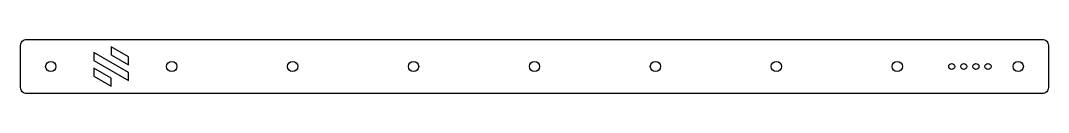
# Model space of a CAD drawing. Header units: millimetres. Extents: x -340 to 0, y 50 to 68.
import ezdxf

# ---------------------------------------------------------------- set-up
doc = ezdxf.new("R2010")
doc.units = ezdxf.units.MM
doc.layers.get('0').update_dxf_attribs({"linetype": 'CONTINUOUS'})

msp = doc.modelspace()

# ---------------------------------------------------------------- linework, layer by layer
msp.add_lwpolyline([(0, 52, -0.414214), (-2, 50), (-338, 50, -0.414214), (-340, 52), (-340, 66, -0.414214), (-338, 68), (-2, 68, -0.414214), (0, 66)], format="xyb", close=True)
for points in [[(-304.26, 59.59), (-304.26, 62.18), (-310, 65.5), (-310, 62.9)], [(-304.26, 54.39), (-304.26, 56.99), (-315.74, 63.61), (-315.74, 61.01)], [(-310, 55.1), (-315.74, 58.41), (-315.74, 55.82), (-310, 52.5)]]:
    msp.add_lwpolyline(points, close=True)
for centre, radius in [((-330, 59), 1.7), ((-290, 59), 1.7), ((-250, 59), 1.7), ((-210, 59), 1.7), ((-170, 59), 1.7), ((-130, 59), 1.7), ((-90, 59), 1.7), ((-50, 59), 1.7), ((-32, 59), 1), ((-28, 59), 1), ((-24, 59), 1), ((-20, 59), 1), ((-10, 59), 1.7)]:
    msp.add_circle(centre, radius)

doc.saveas('drawing.dxf')
